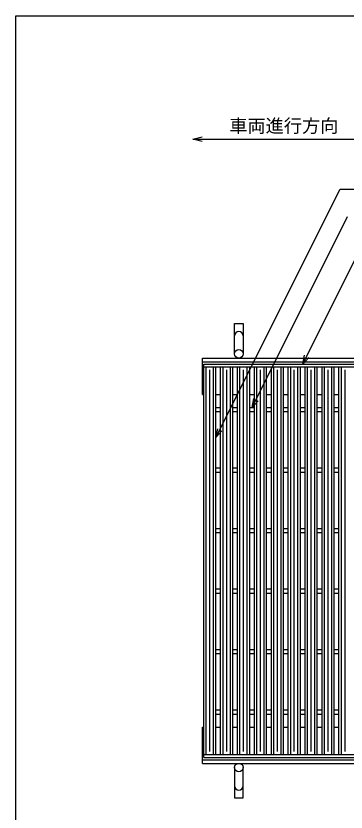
# Model space of a CAD drawing. Units: millimetres, scale not verified. Extents: x -1820 to 1724, y -1285 to 1059.
# Drawn here: x -1736 to -1191, y -257 to 1059 of the extents above; entities that cross this region are included whole.
import ezdxf
from ezdxf.enums import TextEntityAlignment as Align

# ---------------------------------------------------------------- set-up
doc = ezdxf.new("R2010")
doc.units = ezdxf.units.MM
doc.header["$LTSCALE"] = 10
for name, color, linetype, lineweight in [('0_2', 150, 'Continuous', 25), ('16', 3, 'Continuous', 25), ('19', 6, 'Continuous', 25), ('22', 2, 'Continuous', 25)]:
    doc.layers.add(name, color=color, linetype=linetype, lineweight=lineweight)
doc.styles.add('ベクトル', font='')
doc.styles.get('ベクトル').set_extended_font_data('ベクトル')

msp = doc.modelspace()

# ---------------------------------------------------------------- linework, layer by layer
at = {"layer": '0_2'}
for p, q in [((-1736, -1141), (-1736, 1059)), ((-1736, 1059), (1724, 1059))]:
    msp.add_line(p, q, dxfattribs=at)
at = {"layer": '0_2', "color": 4}
for p, q in [((-1443.83, 855.33), (-1428.83, 859.33)), ((-1428.83, 851.33), (-1443.83, 855.33)), ((-1443.83, 855.33), (-1143.83, 855.33))]:
    msp.add_line(p, q, dxfattribs=at)
at = {"layer": '16'}
for p, q in [((-1426, 483.5), (-430, 483.5)), ((-1426, 479), (-1426, 483.5)), ((-1426, 479), (-430, 479)), ((-1426, -162), (-1426, 479)), ((-1426, 479), (-1406, 479)), ((-1422, -162), (-1422, 479)), ((-1416, -157), (-1416, 474)), ((-1410, -162), (-1410, 479)), ((-1406, -162), (-1406, 479)), ((-1398.1, -162), (-1398.1, 479)), ((-1398.1, 479), (-1378.1, 479)), ((-1394.1, -162), (-1394.1, 479)), ((-1388.1, -157), (-1388.1, 474)), ((-1382.1, -162), (-1382.1, 479)), ((-1378.1, -162), (-1378.1, 479)), ((-1370.2, -162), (-1370.2, 479)), ((-1370.2, 479), (-1350.2, 479)), ((-1366.2, -162), (-1366.2, 479)), ((-1360.2, -157), (-1360.2, 474)), ((-1354.2, -162), (-1354.2, 479)), ((-1350.2, -162), (-1350.2, 479)), ((-1342.3, -162), (-1342.3, 479)), ((-1342.3, 479), (-1322.3, 479)), ((-1338.3, -162), (-1338.3, 479)), ((-1332.3, -157), (-1332.3, 474)), ((-1326.3, -162), (-1326.3, 479)), ((-1322.3, -162), (-1322.3, 479)), ((-1314.4, -162), (-1314.4, 479)), ((-1314.4, 479), (-1294.4, 479)), ((-1310.4, -162), (-1310.4, 479)), ((-1304.4, -157), (-1304.4, 474)), ((-1298.4, -162), (-1298.4, 479)), ((-1294.4, -162), (-1294.4, 479)), ((-1286.5, -162), (-1286.5, 479)), ((-1286.5, 479), (-1266.5, 479)), ((-1282.5, -162), (-1282.5, 479)), ((-1276.5, -157), (-1276.5, 474)), ((-1270.5, -162), (-1270.5, 479)), ((-1266.5, -162), (-1266.5, 479)), ((-1258.6, -162), (-1258.6, 479)), ((-1258.6, 479), (-1238.6, 479)), ((-1254.6, -162), (-1254.6, 479)), ((-1248.6, -157), (-1248.6, 474)), ((-1242.6, -162), (-1242.6, 479)), ((-1238.6, -162), (-1238.6, 479)), ((-1230.7, -162), (-1230.7, 479)), ((-1230.7, 479), (-1210.7, 479)), ((-1226.7, -162), (-1226.7, 479)), ((-1220.7, -157), (-1220.7, 474)), ((-1214.7, -162), (-1214.7, 479)), ((-1210.7, -162), (-1210.7, 479)), ((-1202.8, -162), (-1202.8, 479)), ((-1202.8, 479), (-1182.8, 479)), ((-1198.8, -162), (-1198.8, 479)), ((-1192.8, -157), (-1192.8, 474)), ((-1406, 412), (-1398.1, 412)), ((-1378.1, 412), (-1370.2, 412)), ((-1350.2, 412), (-1342.3, 412)), ((-1322.3, 412), (-1314.4, 412)), ((-1294.4, 412), (-1286.5, 412)), ((-1266.5, 412), (-1258.6, 412)), ((-1238.6, 412), (-1230.7, 412)), ((-1210.7, 412), (-1202.8, 412)), ((-1406, 405), (-1398.1, 405)), ((-1378.1, 405), (-1370.2, 405)), ((-1350.2, 405), (-1342.3, 405)), ((-1322.3, 405), (-1314.4, 405)), ((-1294.4, 405), (-1286.5, 405)), ((-1266.5, 405), (-1258.6, 405)), ((-1238.6, 405), (-1230.7, 405)), ((-1210.7, 405), (-1202.8, 405)), ((-1406, 312), (-1398.1, 312)), ((-1406, 305), (-1398.1, 305)), ((-1378.1, 312), (-1370.2, 312)), ((-1378.1, 305), (-1370.2, 305)), ((-1350.2, 312), (-1342.3, 312)), ((-1350.2, 305), (-1342.3, 305)), ((-1322.3, 312), (-1314.4, 312)), ((-1322.3, 305), (-1314.4, 305)), ((-1294.4, 312), (-1286.5, 312)), ((-1294.4, 305), (-1286.5, 305)), ((-1266.5, 312), (-1258.6, 312)), ((-1266.5, 305), (-1258.6, 305)), ((-1238.6, 312), (-1230.7, 312)), ((-1238.6, 305), (-1230.7, 305)), ((-1210.7, 312), (-1202.8, 312)), ((-1210.7, 305), (-1202.8, 305)), ((-1406, 212), (-1398.1, 212)), ((-1378.1, 212), (-1370.2, 212)), ((-1350.2, 212), (-1342.3, 212)), ((-1322.3, 212), (-1314.4, 212)), ((-1294.4, 212), (-1286.5, 212)), ((-1266.5, 212), (-1258.6, 212)), ((-1238.6, 212), (-1230.7, 212)), ((-1210.7, 212), (-1202.8, 212)), ((-1406, 205), (-1398.1, 205)), ((-1378.1, 205), (-1370.2, 205)), ((-1350.2, 205), (-1342.3, 205)), ((-1322.3, 205), (-1314.4, 205)), ((-1294.4, 205), (-1286.5, 205)), ((-1266.5, 205), (-1258.6, 205)), ((-1238.6, 205), (-1230.7, 205)), ((-1210.7, 205), (-1202.8, 205)), ((-1406, 112), (-1398.1, 112)), ((-1378.1, 112), (-1370.2, 112)), ((-1350.2, 112), (-1342.3, 112)), ((-1322.3, 112), (-1314.4, 112)), ((-1294.4, 112), (-1286.5, 112)), ((-1266.5, 112), (-1258.6, 112)), ((-1238.6, 112), (-1230.7, 112)), ((-1210.7, 112), (-1202.8, 112)), ((-1406, 105), (-1398.1, 105)), ((-1378.1, 105), (-1370.2, 105)), ((-1350.2, 105), (-1342.3, 105)), ((-1322.3, 105), (-1314.4, 105)), ((-1294.4, 105), (-1286.5, 105)), ((-1266.5, 105), (-1258.6, 105)), ((-1238.6, 105), (-1230.7, 105)), ((-1210.7, 105), (-1202.8, 105)), ((-1406, 12), (-1398.1, 12)), ((-1406, 5), (-1398.1, 5)), ((-1378.1, 12), (-1370.2, 12)), ((-1378.1, 5), (-1370.2, 5)), ((-1350.2, 12), (-1342.3, 12)), ((-1350.2, 5), (-1342.3, 5)), ((-1322.3, 12), (-1314.4, 12)), ((-1322.3, 5), (-1314.4, 5)), ((-1294.4, 12), (-1286.5, 12)), ((-1294.4, 5), (-1286.5, 5)), ((-1266.5, 12), (-1258.6, 12)), ((-1266.5, 5), (-1258.6, 5)), ((-1238.6, 12), (-1230.7, 12)), ((-1238.6, 5), (-1230.7, 5)), ((-1210.7, 12), (-1202.8, 12)), ((-1210.7, 5), (-1202.8, 5)), ((-1406, -88), (-1398.1, -88)), ((-1378.1, -88), (-1370.2, -88)), ((-1350.2, -88), (-1342.3, -88)), ((-1322.3, -88), (-1314.4, -88)), ((-1294.4, -88), (-1286.5, -88)), ((-1266.5, -88), (-1258.6, -88)), ((-1238.6, -88), (-1230.7, -88)), ((-1210.7, -88), (-1202.8, -88)), ((-1406, -95), (-1398.1, -95)), ((-1378.1, -95), (-1370.2, -95)), ((-1350.2, -95), (-1342.3, -95)), ((-1322.3, -95), (-1314.4, -95)), ((-1294.4, -95), (-1286.5, -95)), ((-1266.5, -95), (-1258.6, -95)), ((-1238.6, -95), (-1230.7, -95)), ((-1210.7, -95), (-1202.8, -95)), ((-1426, -162), (-430, -162)), ((-1426, -166.5), (-1426, -162)), ((-1426, -162), (-1406, -162)), ((-1426, -166.5), (-430, -166.5)), ((-1398.1, -162), (-1378.1, -162)), ((-1370.2, -162), (-1350.2, -162)), ((-1342.3, -162), (-1322.3, -162)), ((-1314.4, -162), (-1294.4, -162)), ((-1286.5, -162), (-1266.5, -162)), ((-1258.6, -162), (-1238.6, -162)), ((-1230.7, -162), (-1210.7, -162)), ((-1202.8, -162), (-1182.8, -162))]:
    msp.add_line(p, q, dxfattribs=at)
at = {"layer": '19'}
for p, q in [((-1375, 500.5), (-1375, 550.5)), ((-1375, 550.5), (-1361, 550.5)), ((-1361, 550.5), (-1361, 500.5)), ((-1428, 493.5), (-428, 493.5)), ((-1428, 433.5), (-1428, 493.5)), ((-1428, 487.5), (-428, 487.5)), ((-1428, 433.5), (-1426, 433.5)), ((-1406, 433.5), (-1398.1, 433.5)), ((-1378.1, 433.5), (-1370.2, 433.5)), ((-1350.2, 433.5), (-1342.3, 433.5)), ((-1322.3, 433.5), (-1314.4, 433.5)), ((-1294.4, 433.5), (-1286.5, 433.5)), ((-1266.5, 433.5), (-1258.6, 433.5)), ((-1238.6, 433.5), (-1230.7, 433.5)), ((-1210.7, 433.5), (-1202.8, 433.5)), ((-1428, -176.5), (-1428, -116.5)), ((-1428, -116.5), (-1426, -116.5)), ((-1406, -116.5), (-1398.1, -116.5)), ((-1378.1, -116.5), (-1370.2, -116.5)), ((-1350.2, -116.5), (-1342.3, -116.5)), ((-1322.3, -116.5), (-1314.4, -116.5)), ((-1294.4, -116.5), (-1286.5, -116.5)), ((-1266.5, -116.5), (-1258.6, -116.5)), ((-1238.6, -116.5), (-1230.7, -116.5)), ((-1210.7, -116.5), (-1202.8, -116.5)), ((-1428, -170.5), (-428, -170.5)), ((-1428, -176.5), (-428, -176.5)), ((-1375, -183.5), (-1375, -233.5)), ((-1361, -233.5), (-1361, -183.5)), ((-1375, -233.5), (-1361, -233.5))]:
    msp.add_line(p, q, dxfattribs=at)
for centre in [(-1368, 500.5), (-1368, -183.5)]:
    msp.add_circle(centre, 7, dxfattribs=at)
for centre, start, end in [((-1368, 530.5), 0, 180), ((-1368, -213.5), 180, 0)]:
    msp.add_arc(centre, 7, start, end, dxfattribs=at)
at = {"layer": '22', "color": 4}
for p, q in [((-1406, 362), (-1200.75, 772.5)), ((-1200.75, 772.5), (-740.75, 772.5)), ((-1346.25, 412), (-1188.5, 727.5)), ((-1262.55, 483.5), (-1164.8, 679)), ((-1262.55, 483.5), (-1259.55, 498.1)), ((-1262.55, 483.5), (-1252.55, 494.5)), ((-1346.25, 412), (-1343.25, 426.6)), ((-1346.25, 412), (-1336.25, 423)), ((-1406, 362), (-1403, 376.6)), ((-1406, 362), (-1396, 373))]:
    msp.add_line(p, q, dxfattribs=at)

# ---------------------------------------------------------------- texts
at = {"layer": '0_2', "color": 2, "style": 'ベクトル'}
msp.add_text('車両進行方向', height=21.99, dxfattribs=at).set_placement((-1383.83, 877.33), align=Align.MIDDLE_LEFT)

doc.saveas('drawing.dxf')
